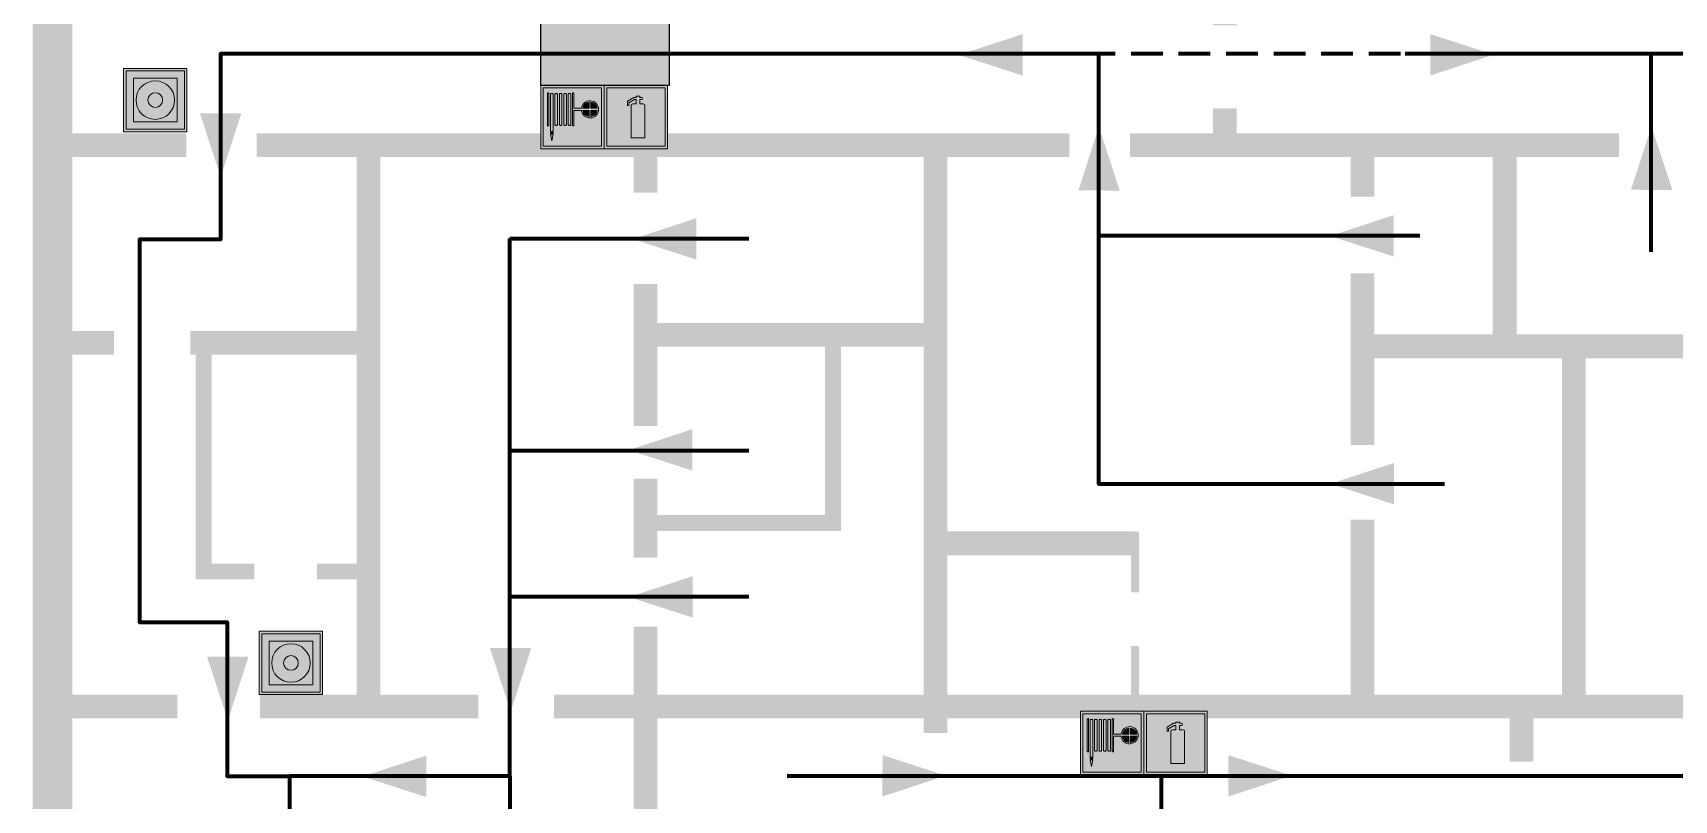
# Model space of a CAD drawing. Header units: millimetres. Extents: x 13114 to 67229, y 22859 to 38520.
# Drawn here: x 30565.2 to 30772.3, y 30235.6 to 30332.5 of the extents above; entities that cross this region are included whole.
import ezdxf

# ---------------------------------------------------------------- set-up
doc = ezdxf.new("R2010")
doc.units = ezdxf.units.MM
doc.linetypes.add('{ Wide Dash }', pattern=[12, 4, -2, 4, -2])
doc.layers.add('План_Штампы', color=7, linetype='Continuous')

# ---------------------------------------------------------------- blocks, each defined once
blk = doc.blocks.new('A$C37112FD5')
at = {"true_color": 0xf5f5ff}
h = blk.add_hatch(color=7, dxfattribs=at)
h.dxf.hatch_style = 1
h.paths.add_polyline_path([(12.8, -7.4), (0, -7.4), (0, -20.2), (12.8, -20.2)])
h.paths.add_polyline_path([(12.29, -7.91), (12.29, -19.69), (0.51, -19.69), (0.51, -7.91)], flags=16)
h.paths.add_polyline_path([(4.98, -9.04, -0.42597), (5.17, -9.22), (5.17, -12.25), (5.17, -15.29, -0.432244), (4.98, -15.47), (4.83, -15.47, -0.42597), (4.64, -15.29), (4.64, -12.25), (4.64, -9.22, -0.432244), (4.83, -9.04)], flags=0)
h.paths.add_polyline_path([(4.28, -9.22), (4.28, -12.25), (4.28, -15.29, -0.432244), (4.09, -15.47), (3.94, -15.47, -0.42597), (3.75, -15.29), (3.75, -12.25), (3.75, -9.22, -0.432244), (3.94, -9.04), (4.09, -9.04, -0.42597)], flags=0)
h.paths.add_polyline_path([(5.72, -9.04), (5.87, -9.04, -0.42597), (6.06, -9.22), (6.06, -12.25), (6.06, -15.29, -0.432244), (5.87, -15.47), (5.72, -15.47, -0.42597), (5.53, -15.29), (5.53, -12.25), (5.53, -9.22, -0.432244)], flags=0)
h.paths.add_polyline_path([(6.42, -8.9), (6.5, -8.9, -0.42597), (6.69, -9.08), (6.69, -12.03), (8.21, -12.03, -15.824349), (8.21, -12.47), (6.69, -12.47), (6.69, -15.42, -0.432244), (6.5, -15.6), (6.42, -15.6)], flags=0)
h.paths.add_polyline_path([(3.39, -9.22), (3.39, -12.25), (3.39, -15.29, -0.432244), (3.2, -15.47), (3.05, -15.47, -0.42597), (2.85, -15.29), (2.85, -12.25), (2.85, -9.22, -0.432244), (3.05, -9.04), (3.2, -9.04, -0.42597)], flags=0)
h.paths.add_polyline_path([(2.5, -9.22), (2.5, -16.71), (1.96, -16.71), (1.96, -9.22, -0.432244), (2.15, -9.04), (2.31, -9.04, -0.42597)], flags=0)
h.paths.add_polyline_path([(1.61, -8.9), (1.61, -15.6), (1.57, -15.6, -0.42597), (1.37, -15.42), (1.37, -12.03), (1.37, -9.09, -0.432244), (1.57, -8.9)], flags=0)
h.paths.add_polyline_path([(9.76, -10.81), (9.76, -12.03), (8.49, -12.03, -0.336371)], flags=0)
h.paths.add_polyline_path([(8.49, -12.47), (9.76, -12.47), (9.76, -13.7, -0.336371)], flags=0)
h.paths.add_polyline_path([(10.11, -10.81, -0.336371), (11.38, -12.03), (10.11, -12.03)], flags=0)
h.paths.add_polyline_path([(10.11, -12.47), (11.38, -12.47, -0.336371), (10.11, -13.7)], flags=0)
h.paths.add_polyline_path([(2.5, -16.84), (2.5, -17.05), (1.97, -17.05), (1.97, -16.84)], flags=0)
h.paths.add_polyline_path([(2.5, -17.24, -0.033778), (2.24, -18.6, -0.033778), (1.97, -17.24)], flags=0)
h = blk.add_hatch(color=242)
h.dxf.hatch_style = 1
h.paths.add_polyline_path([(12.29, -7.91), (0.51, -7.91), (0.51, -19.69), (12.29, -19.69)])
h.paths.add_polyline_path([(6.42, -15.6), (6.42, -8.9), (6.5, -8.9, -0.42597), (6.69, -9.08), (6.69, -12.03), (8.21, -12.03, -15.824349), (8.21, -12.47), (6.69, -12.47), (6.69, -15.42, -0.432244), (6.5, -15.6)], flags=16)
h.paths.add_polyline_path([(5.87, -15.47), (5.72, -15.47, -0.42597), (5.53, -15.29), (5.53, -12.25), (5.53, -9.22, -0.432244), (5.72, -9.04), (5.87, -9.04, -0.42597), (6.06, -9.22), (6.06, -12.25), (6.06, -15.29, -0.432244)], flags=16)
h.paths.add_polyline_path([(4.98, -15.47), (4.83, -15.47, -0.42597), (4.64, -15.29), (4.64, -12.25), (4.64, -9.22, -0.432244), (4.83, -9.04), (4.98, -9.04, -0.42597), (5.17, -9.22), (5.17, -12.25), (5.17, -15.29, -0.432244)], flags=16)
h.paths.add_polyline_path([(4.09, -15.47), (3.94, -15.47, -0.42597), (3.75, -15.29), (3.75, -12.25), (3.75, -9.22, -0.432244), (3.94, -9.04), (4.09, -9.04, -0.42597), (4.28, -9.22), (4.28, -12.25), (4.28, -15.29, -0.432244)], flags=16)
h.paths.add_polyline_path([(3.2, -15.47), (3.05, -15.47, -0.42597), (2.85, -15.29), (2.85, -12.25), (2.85, -9.22, -0.432244), (3.05, -9.04), (3.2, -9.04, -0.42597), (3.39, -9.22), (3.39, -12.25), (3.39, -15.29, -0.432244)], flags=16)
h.paths.add_polyline_path([(2.5, -17.05), (1.97, -17.05), (1.97, -16.84), (2.5, -16.84)], flags=16)
h.paths.add_polyline_path([(2.5, -17.24, -0.033778), (2.24, -18.6, -0.033778), (1.97, -17.24)], flags=16)
h.paths.add_polyline_path([(2.5, -16.71), (1.96, -16.71), (1.96, -9.22, -0.432244), (2.15, -9.04), (2.31, -9.04, -0.42597), (2.5, -9.22)], flags=16)
h.paths.add_polyline_path([(1.61, -15.6), (1.57, -15.6, -0.42597), (1.37, -15.42), (1.37, -12.03), (1.37, -9.09, -0.432244), (1.57, -8.9), (1.61, -8.9)], flags=16)
h.paths.add_polyline_path([(8.49, -12.47), (9.76, -12.47), (9.76, -13.7, -0.336371)], flags=0)
h.paths.add_polyline_path([(10.11, -13.7), (10.11, -12.47), (11.38, -12.47, -0.336371)], flags=0)
h.paths.add_polyline_path([(8.49, -12.03, -0.336371), (9.76, -10.81), (9.76, -12.03)], flags=0)
h.paths.add_polyline_path([(10.11, -12.03), (10.11, -10.81, -0.336371), (11.38, -12.03)], flags=0)
h = blk.add_hatch(color=7, dxfattribs=at)
h.dxf.hatch_style = 1
h.paths.add_polyline_path([(1.61, -8.9), (1.57, -8.9, 0.432244), (1.37, -9.09), (1.37, -12.03), (1.37, -15.42, 0.42597), (1.57, -15.6), (1.61, -15.6)])
h.paths.add_polyline_path([(2.5, -9.22, 0.42597), (2.31, -9.04), (2.15, -9.04, 0.432244), (1.96, -9.22), (1.96, -16.71), (2.5, -16.71)])
h.paths.add_polyline_path([(2.5, -16.84), (1.97, -16.84), (1.97, -17.05), (2.5, -17.05)])
h.paths.add_polyline_path([(2.5, -17.24), (1.97, -17.24, 0.033778), (2.24, -18.6, 0.033778)])
h.paths.add_polyline_path([(3.39, -12.25), (3.39, -9.22, 0.42597), (3.2, -9.04), (3.05, -9.04, 0.432244), (2.85, -9.22), (2.85, -12.25), (2.85, -15.29, 0.42597), (3.05, -15.47), (3.2, -15.47, 0.432244), (3.39, -15.29)])
h.paths.add_polyline_path([(4.28, -12.25), (4.28, -9.22, 0.42597), (4.09, -9.04), (3.94, -9.04, 0.432244), (3.75, -9.22), (3.75, -12.25), (3.75, -15.29, 0.42597), (3.94, -15.47), (4.09, -15.47, 0.432244), (4.28, -15.29)])
h.paths.add_polyline_path([(5.17, -12.25), (5.17, -9.22, 0.42597), (4.98, -9.04), (4.83, -9.04, 0.432244), (4.64, -9.22), (4.64, -12.25), (4.64, -15.29, 0.42597), (4.83, -15.47), (4.98, -15.47, 0.432244), (5.17, -15.29)])
h.paths.add_polyline_path([(6.06, -12.25), (6.06, -9.22, 0.42597), (5.87, -9.04), (5.72, -9.04, 0.432244), (5.53, -9.22), (5.53, -12.25), (5.53, -15.29, 0.42597), (5.72, -15.47), (5.87, -15.47, 0.432244), (6.06, -15.29)])
h.paths.add_polyline_path([(6.69, -12.47), (8.21, -12.47, 15.824349), (8.21, -12.03), (6.69, -12.03), (6.69, -9.08, 0.42597), (6.5, -8.9), (6.42, -8.9), (6.42, -15.6), (6.5, -15.6, 0.432244), (6.69, -15.42)])
h.paths.add_polyline_path([(8.49, -12.47), (9.76, -12.47), (9.76, -13.7, -0.336371)], flags=16)
h.paths.add_polyline_path([(8.49, -12.03, -0.336371), (9.76, -10.81), (9.76, -12.03)], flags=16)
h.paths.add_polyline_path([(10.11, -12.47), (11.38, -12.47, -0.336371), (10.11, -13.7)], flags=16)
h.paths.add_polyline_path([(10.11, -12.03), (10.11, -10.81, -0.336371), (11.38, -12.03)], flags=16)
h = blk.add_hatch(color=242)
h.dxf.hatch_style = 1
h.paths.add_polyline_path([(9.76, -10.81, 0.336371), (8.49, -12.03), (9.76, -12.03)])
h.paths.add_polyline_path([(10.11, -10.81), (10.11, -12.03), (11.38, -12.03, 0.336371)])
h.paths.add_polyline_path([(11.38, -12.47), (10.11, -12.47), (10.11, -13.7, 0.336371)])
h.paths.add_polyline_path([(9.76, -12.47), (8.49, -12.47, 0.336371), (9.76, -13.7)])
at = {"color": 242, "lineweight": 5}
for p, q in [((0, -20.2), (0, -7.4)), ((0, -7.4), (12.8, -7.4)), ((1.37, -12.03), (1.37, -9.08)), ((1.57, -8.9), (1.61, -8.9)), ((1.61, -8.9), (1.61, -15.6)), ((1.96, -16.71), (1.96, -9.22)), ((2.15, -9.04), (2.31, -9.04)), ((2.5, -16.71), (2.5, -9.22)), ((2.85, -12.25), (2.85, -9.22)), ((3.05, -9.04), (3.2, -9.04)), ((3.39, -12.25), (3.39, -9.22)), ((3.75, -12.25), (3.75, -9.22)), ((3.94, -9.04), (4.09, -9.04)), ((4.28, -12.25), (4.28, -9.22)), ((4.64, -12.25), (4.64, -9.22)), ((4.83, -9.04), (4.98, -9.04)), ((5.17, -12.25), (5.17, -9.22)), ((5.53, -12.25), (5.53, -9.22)), ((5.72, -9.04), (5.87, -9.04)), ((6.06, -12.25), (6.06, -9.22)), ((6.42, -8.9), (6.42, -15.6)), ((6.5, -8.9), (6.42, -8.9)), ((6.69, -12.03), (6.69, -9.08)), ((12.8, -20.2), (12.8, -7.4)), ((1.37, -12.03), (1.37, -15.42)), ((2.85, -12.25), (2.85, -15.29)), ((3.39, -12.25), (3.39, -15.29)), ((3.75, -12.25), (3.75, -15.29)), ((4.28, -12.25), (4.28, -15.29)), ((4.64, -12.25), (4.64, -15.29)), ((5.17, -12.25), (5.17, -15.29)), ((5.53, -12.25), (5.53, -15.29)), ((6.06, -12.25), (6.06, -15.29)), ((8.21, -12.03), (6.69, -12.03)), ((8.21, -12.47), (6.69, -12.47)), ((6.69, -12.47), (6.69, -15.42)), ((9.76, -12.03), (8.49, -12.03)), ((9.76, -12.47), (8.49, -12.47)), ((9.76, -10.81), (9.76, -12.03)), ((9.76, -12.47), (9.76, -13.7)), ((10.11, -10.81), (10.11, -12.03)), ((11.38, -12.03), (10.11, -12.03)), ((11.38, -12.47), (10.11, -12.47)), ((10.11, -12.47), (10.11, -13.7)), ((1.57, -15.6), (1.61, -15.6)), ((3.05, -15.47), (3.2, -15.47)), ((3.94, -15.47), (4.09, -15.47)), ((4.83, -15.47), (4.98, -15.47)), ((5.72, -15.47), (5.87, -15.47)), ((6.42, -15.6), (6.5, -15.6)), ((1.96, -16.71), (2.5, -16.71)), ((1.97, -16.84), (2.5, -16.84)), ((1.97, -17.05), (1.97, -16.84)), ((2.5, -17.05), (1.97, -17.05)), ((1.97, -17.24), (2.5, -17.24)), ((2.5, -16.84), (2.5, -17.05)), ((0, -20.2), (12.8, -20.2))]:
    blk.add_line(p, q, dxfattribs=at)
blk.add_lwpolyline([(0.51, -7.91), (12.29, -7.91), (12.29, -19.69), (0.51, -19.69)], close=True, dxfattribs=at)
for centre, radius, start, end in [((1.56, -9.09), 0.182, 87.1027, 180.6071), ((2.15, -9.22), 0.182, 87.1027, 180.6071), ((2.32, -9.22), 0.182, 359.3929, 92.8973), ((3.04, -9.22), 0.182, 87.1027, 180.6071), ((3.21, -9.22), 0.182, 359.3929, 92.8973), ((3.93, -9.22), 0.182, 87.1027, 180.6071), ((4.1, -9.22), 0.182, 359.3929, 92.8973), ((4.82, -9.22), 0.182, 87.1027, 180.6071), ((4.99, -9.22), 0.182, 359.3929, 92.8973), ((5.71, -9.22), 0.182, 87.1027, 180.6071), ((5.88, -9.22), 0.182, 359.3929, 92.8973), ((6.51, -9.09), 0.182, 359.3929, 92.8973), ((9.93, -12.25), 1.74, 187.2319, 172.7681), ((9.93, -12.25), 1.46, 96.9927, 171.3585), ((9.93, -12.25), 1.46, 188.6415, 263.0073), ((9.93, -12.25), 1.46, 8.6415, 83.0073), ((9.93, -12.25), 1.46, 276.9927, 351.3585), ((1.56, -15.42), 0.182, 179.3929, 272.8973), ((3.04, -15.29), 0.182, 179.3929, 272.8973), ((3.21, -15.29), 0.182, 267.1027, 0.6071), ((3.93, -15.29), 0.182, 179.3929, 272.8973), ((4.1, -15.29), 0.182, 267.1027, 0.6071), ((4.82, -15.29), 0.182, 179.3929, 272.8973), ((4.99, -15.29), 0.182, 267.1027, 0.6071), ((5.71, -15.29), 0.182, 179.3929, 272.8973), ((5.88, -15.29), 0.182, 267.1027, 0.6071), ((6.51, -15.42), 0.182, 267.1027, 0.6071), ((12.17, -15.98), 10.27, 187.041, 194.7793), ((-7.7, -15.98), 10.27, 345.2207, 352.959)]:
    blk.add_arc(centre, radius, start, end, dxfattribs=at)
blk = doc.blocks.new('A$C3AD82952')
at = {"true_color": 0xf5f5ff}
h = blk.add_hatch(color=7, dxfattribs=at)
h.dxf.hatch_style = 1
h.paths.add_polyline_path([(8.21, 8.73, 0.414214), (7.89, 9.05), (7.22, 9.05), (7.22, 9.92), (7.59, 9.92, 1), (7.57, 10.36), (7.22, 10.36), (7.22, 10.6), (6.43, 10.6), (6.43, 10.36), (6.01, 10.36), (4.74, 9.59), (4.74, 8.69), (4.98, 8.73), (4.98, 9.26), (6.12, 9.91), (6.43, 9.91), (6.43, 9.05), (5.76, 9.05, 0.414214), (5.44, 8.73), (5.44, 2.2), (8.21, 2.2)], flags=0)
h.paths.add_polyline_path([(12.8, 12.8), (0, 12.8), (0, 0), (12.8, 0)])
h.paths.add_polyline_path([(0.51, 12.29), (12.29, 12.29), (12.29, 0.51), (0.51, 0.51)], flags=16)
h.paths.add_polyline_path([(4.74, 9.59), (6.01, 10.36), (6.43, 10.36), (6.43, 10.6), (7.22, 10.6), (7.22, 10.36), (7.59, 10.36, -0.94586), (7.59, 9.92), (7.22, 9.92), (7.22, 9.05), (7.89, 9.05, -0.414214), (8.21, 8.73), (8.21, 2.2), (5.44, 2.2), (5.44, 8.73, -0.414214), (5.76, 9.05), (6.43, 9.05), (6.43, 9.91), (6.12, 9.91), (4.98, 9.26), (4.98, 8.73), (4.74, 8.69)], flags=0)
h = blk.add_hatch(color=242)
h.dxf.hatch_style = 1
h.paths.add_polyline_path([(12.29, 12.29), (0.51, 12.29), (0.51, 0.51), (12.29, 0.51)])
h.paths.add_polyline_path([(4.74, 8.69), (4.74, 9.59), (6.01, 10.36), (6.43, 10.36), (6.43, 10.6), (7.22, 10.6), (7.22, 10.36), (7.59, 10.36, -0.94586), (7.59, 9.92), (7.22, 9.92), (7.22, 9.05), (7.89, 9.05, -0.414214), (8.21, 8.73), (8.21, 2.2), (5.44, 2.2), (5.44, 8.73, -0.414214), (5.76, 9.05), (6.43, 9.05), (6.43, 9.91), (6.12, 9.91), (4.98, 9.26), (4.98, 8.73)], flags=16)
h = blk.add_hatch(color=7, dxfattribs=at)
h.dxf.hatch_style = 1
h.paths.add_polyline_path([(8.21, 8.73, 0.414214), (7.89, 9.05), (7.22, 9.05), (7.22, 9.92), (7.59, 9.92, 1), (7.57, 10.36), (7.22, 10.36), (7.22, 10.6), (6.43, 10.6), (6.43, 10.36), (6.01, 10.36), (4.74, 9.59), (4.74, 8.69), (4.98, 8.73), (4.98, 9.26), (6.12, 9.91), (6.43, 9.91), (6.43, 9.05), (5.76, 9.05, 0.414214), (5.44, 8.73), (5.44, 2.2), (8.21, 2.2)])
at = {"color": 242, "lineweight": 5}
for p, q in [((0, 0), (0, 12.8)), ((0, 12.8), (12.8, 12.8)), ((6.01, 10.36), (4.74, 9.59)), ((6.01, 10.36), (6.43, 10.36)), ((7.22, 10.6), (6.43, 10.6)), ((6.43, 10.6), (6.43, 10.36)), ((7.22, 10.36), (7.22, 10.6)), ((7.59, 10.36), (7.22, 10.36)), ((12.8, 0), (12.8, 12.8)), ((4.74, 9.59), (4.74, 8.69)), ((4.74, 8.69), (4.98, 8.73)), ((4.98, 9.26), (6.12, 9.91)), ((4.98, 8.73), (4.98, 9.26)), ((5.44, 2.2), (5.44, 8.73)), ((5.76, 9.05), (6.43, 9.05)), ((6.12, 9.91), (6.43, 9.91)), ((6.43, 9.91), (6.43, 9.05)), ((7.22, 9.05), (7.22, 9.92)), ((7.59, 9.92), (7.22, 9.92)), ((7.89, 9.05), (7.22, 9.05)), ((8.21, 2.2), (8.21, 8.73)), ((0, 0), (12.8, 0)), ((5.44, 2.2), (8.21, 2.2))]:
    blk.add_line(p, q, dxfattribs=at)
blk.add_lwpolyline([(0.51, 12.29), (12.29, 12.29), (12.29, 0.51), (0.51, 0.51)], close=True, dxfattribs=at)
for centre, radius, start, end in [((7.58, 10.14), 0.223, 273.1875, 86.8125), ((5.76, 8.73), 0.32, 90, 180), ((7.89, 8.73), 0.32, 0, 90)]:
    blk.add_arc(centre, radius, start, end, dxfattribs=at)
blk = doc.blocks.new('A$C54414219')
at = {"true_color": 0xffffff}
h = blk.add_hatch(color=7, dxfattribs=at)
h.paths.add_polyline_path([(2.39, -9.45), (2.39, -18.3), (11.23, -18.3), (11.23, -9.45)], flags=0)
h.paths.add_polyline_path([(10.71, -13.87, -1), (2.92, -13.87, -1)], flags=0)
h.paths.add_polyline_path([(8.3, -13.87, -1), (5.33, -13.87, -1)], flags=0)
h.paths.add_polyline_path([(0.41, -7.47), (0.41, -20.27), (13.21, -20.27), (13.21, -7.47)])
h.paths.add_polyline_path([(0.92, -19.77), (12.71, -19.77), (12.71, -7.98), (0.92, -7.98)], flags=16)
h.paths.add_polyline_path([(11.23, -9.45), (11.23, -18.3), (2.39, -18.3), (2.39, -9.45)], flags=0)
at = {"lineweight": 5}
h = blk.add_hatch(color=242, dxfattribs=at)
h.paths.add_polyline_path([(12.71, -7.98), (0.92, -7.98), (0.92, -19.77), (12.71, -19.77)])
h.paths.add_polyline_path([(11.23, -18.3), (2.39, -18.3), (2.39, -9.45), (11.23, -9.45)], flags=16)
h.paths.add_polyline_path([(10.71, -13.87, -1), (2.92, -13.87, -1)], flags=0)
h.paths.add_polyline_path([(8.3, -13.87, -1), (5.33, -13.87, -1)], flags=0)
at = {"true_color": 0xffffff}
h = blk.add_hatch(color=7, dxfattribs=at)
h.paths.add_polyline_path([(2.39, -9.45), (2.39, -18.3), (11.23, -18.3), (11.23, -9.45)])
h.paths.add_polyline_path([(10.71, -13.87, -1), (2.92, -13.87, -1)], flags=16)
h.paths.add_polyline_path([(8.3, -13.87, -1), (5.33, -13.87, -1)], flags=0)
at = {"lineweight": 5}
h = blk.add_hatch(color=242, dxfattribs=at)
h.paths.add_polyline_path([(2.92, -13.87, 1), (10.71, -13.87, 1)])
h.paths.add_polyline_path([(8.3, -13.87, -1), (5.33, -13.87, -1)], flags=16)
at = {"color": 242, "lineweight": 5}
for p, q in [((0.41, -20.27), (0.41, -7.47)), ((0.41, -7.47), (13.21, -7.47)), ((0.41, -7.47), (13.21, -7.47)), ((13.21, -20.27), (13.21, -7.47)), ((0.41, -20.27), (13.21, -20.27))]:
    blk.add_line(p, q, dxfattribs=at)
for points in [[(0.92, -7.98), (12.71, -7.98), (12.71, -19.77), (0.92, -19.77)], [(2.39, -9.45), (11.23, -9.45), (11.23, -18.3), (2.39, -18.3)]]:
    blk.add_lwpolyline(points, close=True, dxfattribs=at)
for radius in [3.89, 1.49]:
    blk.add_circle((6.81, -13.87), radius, dxfattribs=at)
blk = doc.blocks.new('A$C32E8229D')
at = {"true_color": 0xffffff}
blk.add_hatch(color=7, dxfattribs=at).paths.add_polyline_path([(0, 0), (0, -8), (16, -8), (16, 0)])
h = blk.add_hatch(color=126)
h.paths.add_polyline_path([(0.2, -0.2), (15.8, -0.2), (15.8, -7.8), (0.2, -7.8)])
h.paths.add_polyline_path([(13.49, -2.05), (12.08, -2.05), (11.37, -2.63, 0.162397), (11.29, -2.84), (11.29, -3.63), (10.35, -3.63), (10.35, -4.05), (11.68, -4.05), (11.68, -3.48), (12.26, -4.28), (11.29, -5.1), (11.29, -6.78), (11.85, -6.78), (11.85, -5.44), (12.8, -4.64), (12.8, -5.94), (14.46, -5.94), (14.46, -5.39), (13.45, -5.39), (13.45, -3.97), (12.46, -2.59), (13.15, -2.59), (13.69, -3.34), (14.18, -3)], flags=16)
h.paths.add_polyline_path([(10.74, -1.82, 1), (11.8, -1.82, 1)], flags=16)
h.paths.add_polyline_path([(9.39, -3.59), (5.99, -3.59), (6.56, -3.03), (5.91, -3.03), (5.1, -3.83), (5.91, -4.64), (6.56, -4.64), (5.99, -4.09), (9.39, -4.09)], flags=16)
h.paths.add_polyline_path([(4.29, -1.08), (1.72, -1.08), (1.72, -6.6), (4.29, -6.6)], flags=16)
at = {"color": 126}
blk.add_lwpolyline([(16, -8), (0, -8), (0, 0), (16, 0)], close=True, dxfattribs=at)

msp = doc.modelspace()

# ---------------------------------------------------------------- linework, layer by layer
at = {"lineweight": 0}
for points, const_width in [([(30567.68, 30256.08), (30567.68, 30394.13), (30575.42, 30394.13)], 5), ([(30715.59, 30333.43), (30715.59, 30393.4)], 3), ([(30715.59, 30318.31), (30715.59, 30322.95)], 3), ([(30584.57, 30318.31), (30568.04, 30318.31)], 3), ([(30695.96, 30318.31), (30593.43, 30318.31)], 3), ([(30607.54, 30246.24), (30607.54, 30318.31)], 3), ([(30642.51, 30318.31), (30642.51, 30312.28)], 3), ([(30679.09, 30318.31), (30679.09, 30244.09)], 3), ([(30765.36, 30318.31), (30703.62, 30318.31)], 3), ([(30732.98, 30318.31), (30732.98, 30311.81)], 3), ([(30750.91, 30318.31), (30750.91, 30292.9), (30806.96, 30292.9)], 3), ([(30642.51, 30294.36), (30642.51, 30300.76)], 3), ([(30750.91, 30292.9), (30732.98, 30292.9), (30732.98, 30302.11)], 3), ([(30679.09, 30294.36), (30642.51, 30294.36), (30642.51, 30282.84)], 3), ([(30567.68, 30293.34), (30575.43, 30293.34)], 3), ([(30607.54, 30293.34), (30585.04, 30293.34)], 3), ([(30642.51, 30270.59), (30666.15, 30270.59), (30666.15, 30294.36)], 2), ([(30732.98, 30292.9), (30732.98, 30280.46)], 3), ([(30759.63, 30292.9), (30759.63, 30247.41)], 3), ([(30642.51, 30276.18), (30642.51, 30266.2)], 3), ([(30732.98, 30271.01), (30732.98, 30247.41)], 3), ([(30679.09, 30268.02), (30704.28, 30268.02)], 3), ([(30575.52, 30171.15), (30567.68, 30171.15), (30567.68, 30261.9)], 5), ([(30642.51, 30247.41), (30642.51, 30257.49)], 3), ([(30583.42, 30247.41), (30568.68, 30247.41)], 3), ([(30621.42, 30247.41), (30593.83, 30247.41)], 3), ([(30767.48, 30247.41), (30630.93, 30247.41)], 3), ([(30822.07, 30247.41), (30767.48, 30247.41)], 3), ([(30753.03, 30240.45), (30753.03, 30246.32)], 3)]:
    msp.add_lwpolyline(points, dxfattribs=dict(at, const_width=const_width))
at = {"color": 126, "lineweight": 100, "true_color": 0x008754}
for points in [[(30904.56, 30386.23), (30904.56, 30310.5), (30867.48, 30310.5), (30867.48, 30238.63), (30892.2, 30238.63), (30771.96, 30238.63)], [(30696.21, 30329.83), (30588.87, 30329.83), (30588.87, 30306.38), (30578.66, 30306.38), (30578.66, 30258.06), (30589.72, 30258.06), (30589.72, 30238.63), (30597.56, 30238.63)], [(30743.33, 30275.49), (30699.72, 30275.49), (30699.72, 30329.83), (30696.21, 30329.83)], [(30904.56, 30329.83), (30738.35, 30329.83)], [(30769.37, 30329.83), (30769.37, 30304.83)], [(30625.36, 30300.53), (30625.36, 30306.53)], [(30625.36, 30306.53), (30655.55, 30306.53)], [(30740.22, 30306.83), (30702.03, 30306.83), (30699.72, 30306.83)], [(30625.36, 30238.63), (30625.36, 30300.53)], [(30655.55, 30279.69), (30625.36, 30279.69)], [(30625.36, 30261.3), (30655.55, 30261.3)], [(30625.36, 30238.63), (30597.56, 30238.63), (30597.56, 30177.02)], [(30625.36, 30238.63), (30625.36, 30196.47)], [(30771.96, 30238.63), (30660.38, 30238.63)], [(30707.58, 30238.63), (30707.58, 30196.47)]]:
    msp.add_lwpolyline(points, dxfattribs=at)
at = {"color": 126, "linetype": '{ Wide Dash }', "lineweight": 100, "true_color": 0x008754}
for points in [[(30737.77, 30329.83), (30698.85, 30329.83)], [(30767.59, 30238.63), (30738.78, 30238.63)]]:
    msp.add_lwpolyline(points, dxfattribs=at)
at = {"lineweight": 100}
for points, const_width in [([(30586.73, 30292.99), (30586.73, 30264.46), (30593.14, 30264.46)], 2), ([(30704.28, 30269.51), (30704.28, 30261.82)], 1), ([(30601.05, 30264.46), (30607.8, 30264.46)], 2), ([(30704.28, 30255.05), (30704.28, 30248.73)], 1), ([(30642.51, 30247.41), (30642.51, 30171.15)], 3)]:
    msp.add_lwpolyline(points, dxfattribs=dict(at, const_width=const_width))
at = {"layer": 'План_Штампы', "color": 126, "true_color": 0x008754}
for points in [[(30690.09, 30332.32), (30690.07, 30327.09), (30682.05, 30329.68)], [(30741.52, 30327.09), (30741.53, 30332.32), (30749.55, 30329.73)], [(30586.26, 30322.32), (30591.49, 30322.3), (30588.9, 30314.29)], [(30772.08, 30312.65), (30766.85, 30312.66), (30769.44, 30320.68)], [(30702.34, 30312.57), (30697.12, 30312.58), (30699.71, 30320.6)], [(30648.92, 30309.08), (30648.91, 30303.85), (30640.89, 30306.44)], [(30736.92, 30309.46), (30736.91, 30304.24), (30728.89, 30306.83)], [(30648.42, 30282.44), (30648.41, 30277.21), (30640.39, 30279.8)], [(30736.94, 30278.17), (30736.93, 30272.95), (30728.91, 30275.54)], [(30648.46, 30263.88), (30648.45, 30258.65), (30640.43, 30261.24)], [(30622.86, 30254.81), (30628.08, 30254.79), (30625.49, 30246.78)], [(30587.16, 30253.72), (30592.39, 30253.7), (30589.8, 30245.68)], [(30614.83, 30241.22), (30614.82, 30235.99), (30606.8, 30238.58)], [(30672.39, 30236.06), (30672.41, 30241.28), (30680.42, 30238.69)], [(30716.03, 30236.05), (30716.04, 30241.28), (30724.06, 30238.69)]]:
    msp.add_solid(points, dxfattribs=at)

# ---------------------------------------------------------------- block references
at = {"xscale": 0.625, "yscale": 0.625, "zscale": 0.625, "rotation": 180}
for p in [(30584.89, 30315.32), (30602.01, 30244.25)]:
    msp.add_blockref('A$C54414219', p, dxfattribs=at)
for name, p, xscale, yscale, zscale in [('A$C37112FD5', (30629.28, 30330.47), 0.6249984004534781, 0.6249984004534781, 0.6249984004534781), ('A$C3AD82952', (30637.28, 30317.85), 0.625, 0.625, 0.625), ('A$C37112FD5', (30697.38, 30251.45), 0.6249984004534781, 0.6249984004534781, 0.6249984004534781), ('A$C3AD82952', (30705.38, 30238.83), 0.625, 0.625, 0.625)]:
    msp.add_blockref(name, p, dxfattribs=dict(xscale=xscale, yscale=yscale, zscale=zscale))
at = {"layer": 'План_Штампы', "color": 126, "true_color": 0x008754, "xscale": 1.012510887696, "yscale": 1.012510887696, "zscale": 1.012510887696, "rotation": 359.9978653237144}
msp.add_blockref('A$C32E8229D', (30629.28, 30333.95), dxfattribs=at)

doc.saveas('drawing.dxf')
